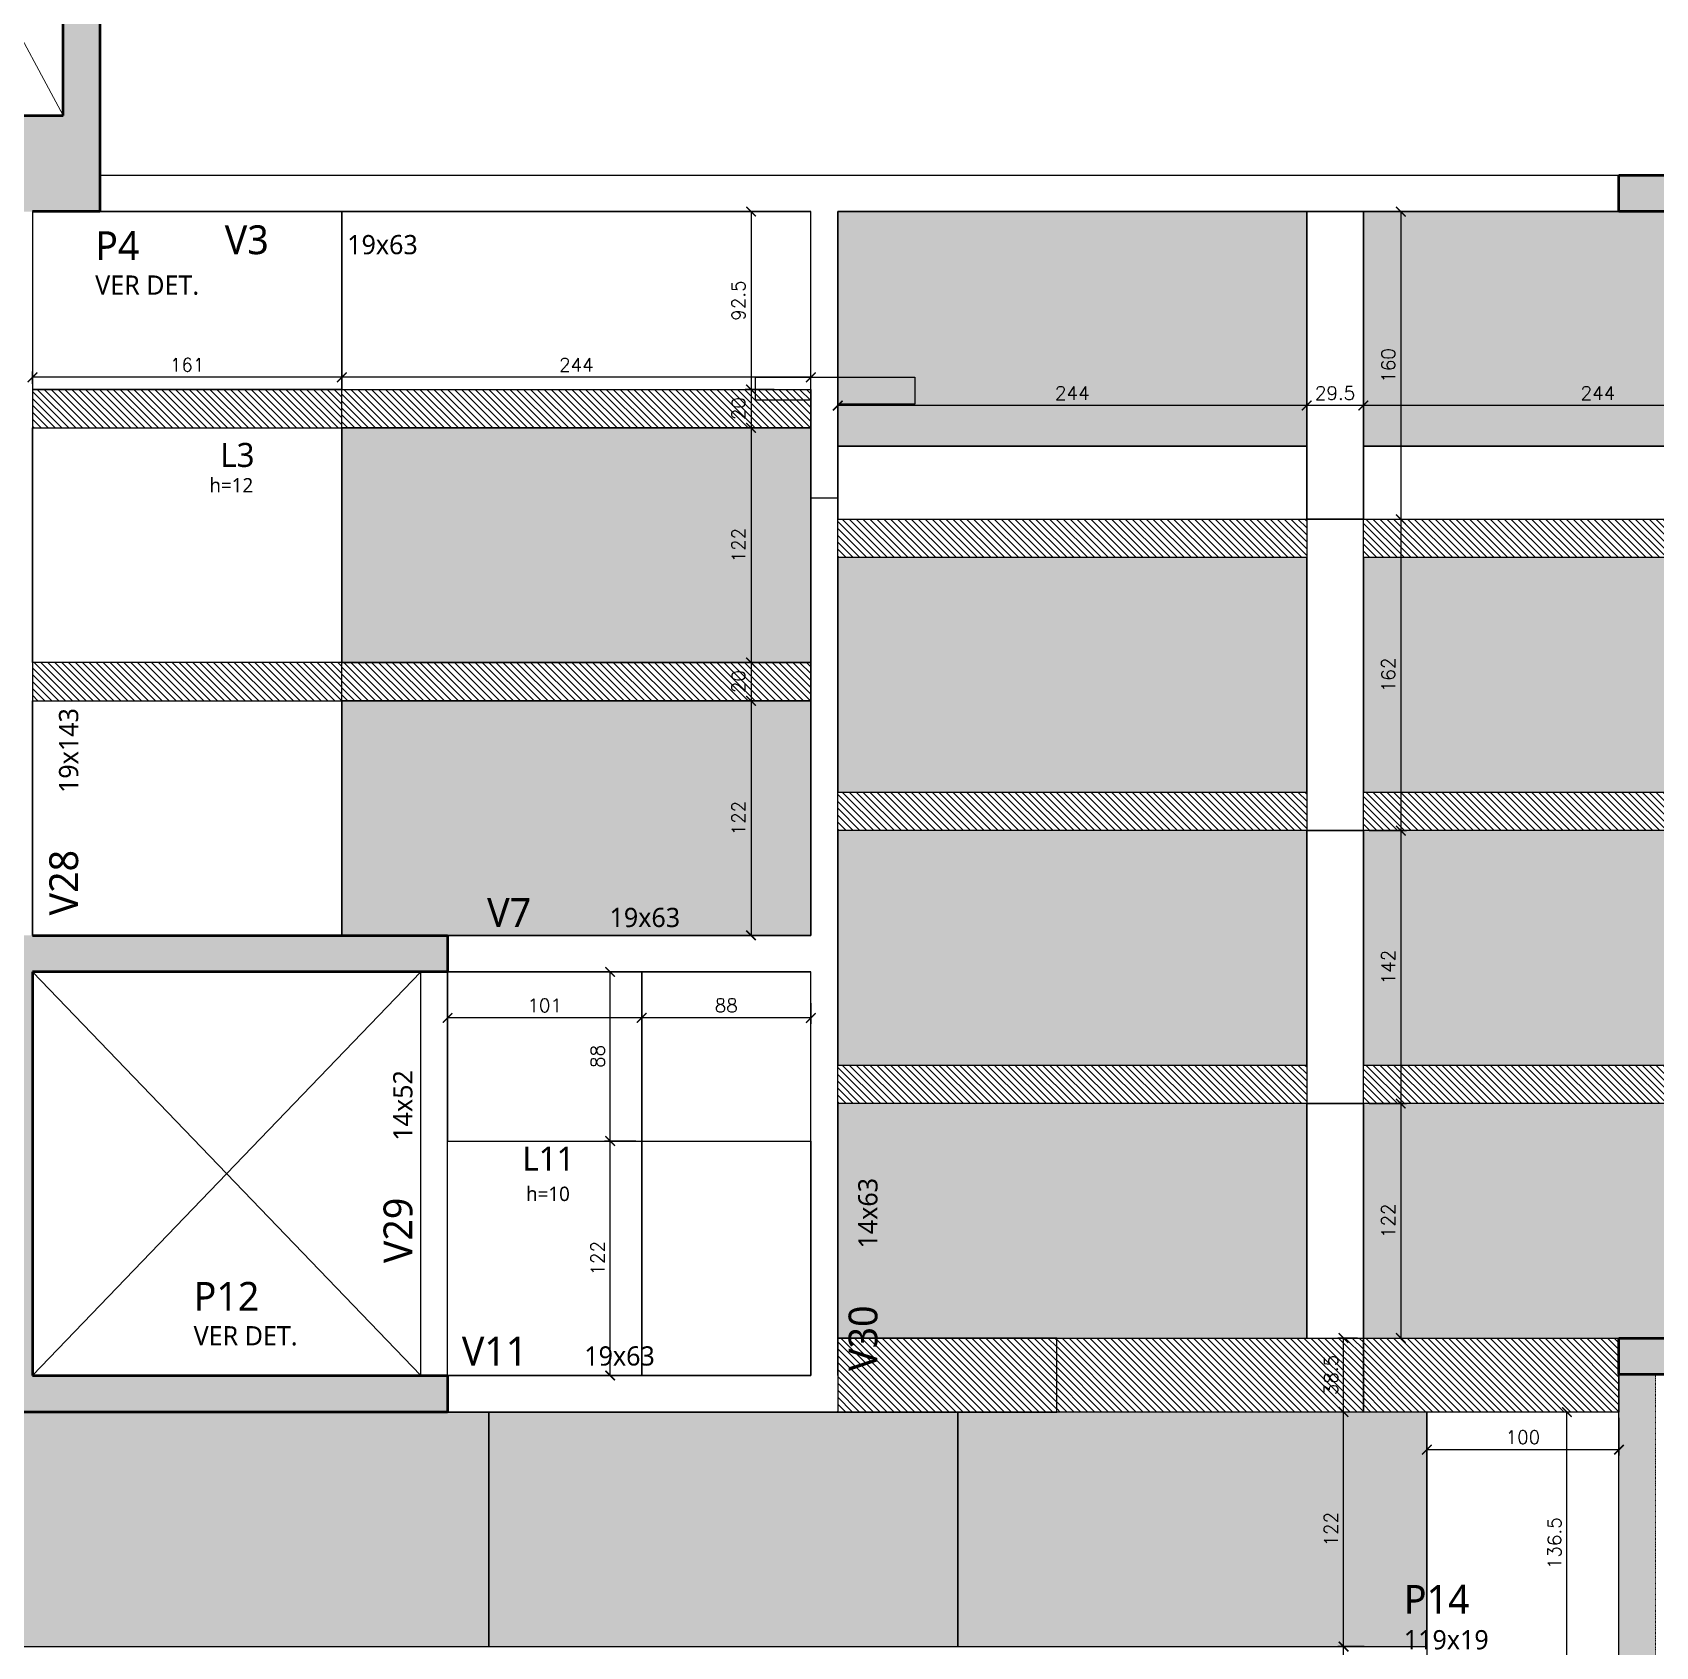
# Model space of a CAD drawing. Extents: x -29754 to -10774, y -8834 to 6017.
# Drawn here: x -22401 to -21556, y -6464 to -5624 of the extents above; entities that cross this region are included whole.
import ezdxf

# ---------------------------------------------------------------- set-up
doc = ezdxf.new("R2010")
doc.units = 0
doc.header["$PDMODE"] = 2
doc.header["$PDSIZE"] = 10
doc.linetypes.add('Aligning Line', pattern=[0.635, 0.3175, -0.3175])
doc.linetypes.add('Traço', pattern=[0.635, 0.3175, -0.3175])
doc.layers.get('0').update_dxf_attribs({"lineweight": 13})
doc.layers.get('Defpoints').update_dxf_attribs({"lineweight": 13})
doc.layers.add('A-DETL', color=7, linetype='Continuous', lineweight=18, true_color=0x00a600)
for name, color, linetype, lineweight in [('A-FLOR-IDEN', 7, 'Continuous', 9), ('cotas', 4, 'Continuous', 13), ('S-BEAM', 7, 'Continuous', 18), ('S-BEAM-IDEN', 7, 'Continuous', 9), ('S-COLS', 7, 'Continuous', 18), ('S-COLS-IDEN', 7, 'Continuous', 9)]:
    doc.layers.add(name, color=color, linetype=linetype, lineweight=lineweight)
for name, color, linetype in [('Cota', 4, 'Continuous'), ('Faixa Reesc', 8, 'Continuous'), ('Hachura 122x244', 253, 'Continuous'), ('Painéis', 200, 'Continuous'), ('Reaproveitamento', 251, 'Continuous')]:
    doc.layers.add(name, color=color, linetype=linetype)
doc.styles.add('Gadugi', font='gadugi.ttf', dxfattribs={"height": 15})
doc.styles.add('Gadugi_1', font='gadugi.ttf', dxfattribs={"height": 10})
doc.styles.add('Gadugi_2', font='gadugi.ttf', dxfattribs={"height": 0.2})
doc.styles.add('Gadugi_3', font='gadugi.ttf', dxfattribs={"height": 7.5})
doc.styles.add('Gadugi_4', font='gadugi.ttf', dxfattribs={"height": 7.5})
doc.styles.add('ROMANS', font='romans.shx')
doc.dimstyles.new('Cota Paínel', dxfattribs={"dimtxt": 7, "dimasz": 5, "dimexe": 3, "dimexo": 3, "dimgap": 3, "dimtad": 1, "dimdec": 1, "dimzin": 12, "dimdsep": 46, "dimtxsty": 'ROMANS', "dimblk": 'ARCHTICK', "dimcen": 0, "dimclrd": 4, "dimclre": 4, "dimclrt": 1, "dimadec": 1, "dimazin": 3, "dimtfac": 1, "dimtdec": 1, "dimtmove": 0, "dimatfit": 3, "dimldrblk": 'OBLIQUE', "dimfxl": 1, "dimtolj": 1, "dimtzin": 12, "dimarcsym": 0})
pattern_1 = [(135, (6898.4582, -669.3456), (-1.79605122, -1.79605122), [])]

# ---------------------------------------------------------------- blocks, each defined once
blk = doc.blocks.new('PED_TAG_PILAR_R03 - PILAR VER DET_-2523782-PL100 - FORMA DO PAVIMENTO TIPO')
at = {"layer": 'S-COLS-IDEN', "insert": (0.115, -0.625), "char_height": 0.2, "width": 1.37089, "attachment_point": 1, "style": 'Gadugi_4'}
blk.add_mtext('VER DET.', dxfattribs=at)
blk = doc.blocks.new('122x244')
at = {"layer": 'Hachura 122x244'}
h = blk.add_hatch(color=256, dxfattribs=at)
h.dxf.hatch_style = 2
h.paths.add_polyline_path([(-30259.5, 9300.7), (-30015.5, 9300.7), (-30015.5, 9422.7), (-30259.5, 9422.7)])
at = {"layer": 'Painéis'}
blk.add_lwpolyline([(-30259.5, 9300.7), (-30015.5, 9300.7), (-30015.5, 9422.7), (-30259.5, 9422.7)], close=True, dxfattribs=at)
blk = doc.blocks.new('_ArchTick')
at = {"color": 0, "linetype": 'ByBlock', "const_width": 0.15}
blk.add_lwpolyline([(-0.5, -0.5), (0.5, 0.5)], dxfattribs=at)
blk = doc.blocks.new('*D263')
at = {"layer": 'Cota', "color": 4, "lineweight": -2, "transparency": 16777216}
for p, q in [((-22239.76, -5807.13), (-22239.76, -5800.82)), ((-21995.76, -5807.13), (-21995.76, -5800.82)), ((-21995.76, -5803.82), (-22239.76, -5803.82))]:
    blk.add_line(p, q, dxfattribs=at)
at = {"layer": 'Defpoints', "color": 0, "transparency": 16777216}
for p in [(-22239.76, -5803.82), (-22239.76, -5810.13), (-21995.76, -5810.13)]:
    blk.add_point(p, dxfattribs=at)
at = {"layer": 'Cota', "color": 4, "lineweight": -2, "transparency": 16777216, "xscale": 5, "yscale": 5, "zscale": 5, "rotation": 180}
blk.add_blockref('_ArchTick', (-22239.76, -5803.82), dxfattribs=at)
at = {"layer": 'Cota', "color": 4, "lineweight": -2, "transparency": 16777216, "xscale": 5, "yscale": 5, "zscale": 5}
blk.add_blockref('_ArchTick', (-21995.76, -5803.82), dxfattribs=at)
at = {"layer": 'Cota', "color": 1, "transparency": 16777216, "insert": (-22117.76, -5797.32), "char_height": 7, "attachment_point": 5, "style": 'ROMANS'}
blk.add_mtext('\\A1;244', dxfattribs=at)
blk = doc.blocks.new('_OBLIQUE')
at = {"color": 0, "linetype": 'ByBlock', "lineweight": -2}
for p, q in [((0, 0), (-1, 0)), ((-0.5, -0.5), (0.5, 0.5))]:
    blk.add_line(p, q, dxfattribs=at)
blk = doc.blocks.new('*D264')
at = {"layer": 'Cota', "color": 4, "lineweight": -2, "transparency": 16777216}
for p, q in [((-22400.76, -5807.13), (-22400.76, -5800.82)), ((-22239.76, -5807.13), (-22239.76, -5800.82)), ((-22239.76, -5803.82), (-22400.76, -5803.82))]:
    blk.add_line(p, q, dxfattribs=at)
at = {"layer": 'Defpoints', "color": 0, "transparency": 16777216}
for p in [(-22400.76, -5803.82), (-22400.76, -5810.13), (-22239.76, -5810.13)]:
    blk.add_point(p, dxfattribs=at)
at = {"layer": 'Cota', "color": 4, "lineweight": -2, "transparency": 16777216, "xscale": 5, "yscale": 5, "zscale": 5, "rotation": 180}
blk.add_blockref('_ArchTick', (-22400.76, -5803.82), dxfattribs=at)
at = {"layer": 'Cota', "color": 4, "lineweight": -2, "transparency": 16777216, "xscale": 5, "yscale": 5, "zscale": 5}
blk.add_blockref('_ArchTick', (-22239.76, -5803.82), dxfattribs=at)
at = {"layer": 'Cota', "color": 1, "transparency": 16777216, "insert": (-22320.26, -5797.32), "char_height": 7, "attachment_point": 5, "style": 'ROMANS'}
blk.add_mtext('\\A1;161', dxfattribs=at)
blk = doc.blocks.new('*D265')
at = {"layer": 'Cota', "color": 4, "lineweight": -2, "transparency": 16777216}
for p, q in [((-22014.82, -5717.63), (-22029.88, -5717.63)), ((-22026.88, -5717.63), (-22026.88, -5810.13)), ((-22014.82, -5810.13), (-22029.88, -5810.13))]:
    blk.add_line(p, q, dxfattribs=at)
at = {"layer": 'Defpoints', "color": 0, "transparency": 16777216}
for p in [(-22011.82, -5717.63), (-22026.88, -5810.13), (-22011.82, -5810.13)]:
    blk.add_point(p, dxfattribs=at)
at = {"layer": 'Cota', "color": 4, "lineweight": -2, "transparency": 16777216, "xscale": 5, "yscale": 5, "zscale": 5}
for p, rotation in [((-22026.88, -5717.63), 90), ((-22026.88, -5810.13), 270)]:
    blk.add_blockref('_ArchTick', p, dxfattribs=dict(at, rotation=rotation))
at = {"layer": 'Cota', "color": 1, "transparency": 16777216, "insert": (-22033.38, -5763.88), "char_height": 7, "attachment_point": 5, "rotation": 90, "style": 'ROMANS'}
blk.add_mtext('\\A1;92.5', dxfattribs=at)
blk = doc.blocks.new('*D266')
at = {"layer": 'Cota', "color": 4, "lineweight": -2, "transparency": 16777216}
for p, q in [((-22014.82, -5810.13), (-22029.88, -5810.13)), ((-22026.88, -5810.13), (-22026.88, -5830.13)), ((-22020.07, -5830.13), (-22029.88, -5830.13))]:
    blk.add_line(p, q, dxfattribs=at)
at = {"layer": 'Defpoints', "color": 0, "transparency": 16777216}
for p in [(-22011.82, -5810.13), (-22026.88, -5830.13), (-22017.07, -5830.13)]:
    blk.add_point(p, dxfattribs=at)
at = {"layer": 'Cota', "color": 4, "lineweight": -2, "transparency": 16777216, "xscale": 5, "yscale": 5, "zscale": 5}
for p, rotation in [((-22026.88, -5810.13), 90), ((-22026.88, -5830.13), 270)]:
    blk.add_blockref('_ArchTick', p, dxfattribs=dict(at, rotation=rotation))
at = {"layer": 'Cota', "color": 1, "transparency": 16777216, "insert": (-22033.38, -5820.13), "char_height": 7, "attachment_point": 5, "rotation": 90, "style": 'ROMANS'}
blk.add_mtext('\\A1;20', dxfattribs=at)
blk = doc.blocks.new('*D267')
at = {"layer": 'Cota', "color": 4, "lineweight": -2, "transparency": 16777216}
for p, q in [((-22020.07, -5830.13), (-22029.88, -5830.13)), ((-22026.88, -5830.13), (-22026.88, -5952.13)), ((-22020.07, -5952.13), (-22029.88, -5952.13))]:
    blk.add_line(p, q, dxfattribs=at)
at = {"layer": 'Defpoints', "color": 0, "transparency": 16777216}
for p in [(-22017.07, -5830.13), (-22026.88, -5952.13), (-22017.07, -5952.13)]:
    blk.add_point(p, dxfattribs=at)
at = {"layer": 'Cota', "color": 4, "lineweight": -2, "transparency": 16777216, "xscale": 5, "yscale": 5, "zscale": 5}
for p, rotation in [((-22026.88, -5830.13), 90), ((-22026.88, -5952.13), 270)]:
    blk.add_blockref('_ArchTick', p, dxfattribs=dict(at, rotation=rotation))
at = {"layer": 'Cota', "color": 1, "transparency": 16777216, "insert": (-22033.38, -5891.13), "char_height": 7, "attachment_point": 5, "rotation": 90, "style": 'ROMANS'}
blk.add_mtext('\\A1;122', dxfattribs=at)
blk = doc.blocks.new('*D268')
at = {"layer": 'Cota', "color": 4, "lineweight": -2, "transparency": 16777216}
for p, q in [((-22020.07, -5952.13), (-22029.88, -5952.13)), ((-22026.88, -5952.13), (-22026.88, -5972.13)), ((-22023.07, -5972.13), (-22029.88, -5972.13))]:
    blk.add_line(p, q, dxfattribs=at)
at = {"layer": 'Defpoints', "color": 0, "transparency": 16777216}
for p in [(-22017.07, -5952.13), (-22026.88, -5972.13), (-22020.07, -5972.13)]:
    blk.add_point(p, dxfattribs=at)
at = {"layer": 'Cota', "color": 4, "lineweight": -2, "transparency": 16777216, "xscale": 5, "yscale": 5, "zscale": 5}
for p, rotation in [((-22026.88, -5952.13), 90), ((-22026.88, -5972.13), 270)]:
    blk.add_blockref('_ArchTick', p, dxfattribs=dict(at, rotation=rotation))
at = {"layer": 'Cota', "color": 1, "transparency": 16777216, "insert": (-22033.38, -5962.13), "char_height": 7, "attachment_point": 5, "rotation": 90, "style": 'ROMANS'}
blk.add_mtext('\\A1;20', dxfattribs=at)
blk = doc.blocks.new('*D269')
at = {"layer": 'Cota', "color": 4, "lineweight": -2, "transparency": 16777216}
for p, q in [((-22023.07, -5972.13), (-22029.88, -5972.13)), ((-22026.88, -5972.13), (-22026.88, -6094.13)), ((-22023.07, -6094.13), (-22029.88, -6094.13))]:
    blk.add_line(p, q, dxfattribs=at)
at = {"layer": 'Defpoints', "color": 0, "transparency": 16777216}
for p in [(-22020.07, -5972.13), (-22026.88, -6094.13), (-22020.07, -6094.13)]:
    blk.add_point(p, dxfattribs=at)
at = {"layer": 'Cota', "color": 4, "lineweight": -2, "transparency": 16777216, "xscale": 5, "yscale": 5, "zscale": 5}
for p, rotation in [((-22026.88, -5972.13), 90), ((-22026.88, -6094.13), 270)]:
    blk.add_blockref('_ArchTick', p, dxfattribs=dict(at, rotation=rotation))
at = {"layer": 'Cota', "color": 1, "transparency": 16777216, "insert": (-22033.38, -6033.13), "char_height": 7, "attachment_point": 5, "rotation": 90, "style": 'ROMANS'}
blk.add_mtext('\\A1;122', dxfattribs=at)
blk = doc.blocks.new('*D270')
at = {"layer": 'Cota', "color": 4, "lineweight": -2, "transparency": 16777216}
for p, q in [((-22083.76, -6129.4), (-22083.76, -6140.09)), ((-21995.76, -6129.4), (-21995.76, -6140.09)), ((-21995.76, -6137.09), (-22083.76, -6137.09))]:
    blk.add_line(p, q, dxfattribs=at)
at = {"layer": 'Defpoints', "color": 0, "transparency": 16777216}
for p in [(-22083.76, -6126.4), (-21995.76, -6126.4), (-22083.76, -6137.09)]:
    blk.add_point(p, dxfattribs=at)
at = {"layer": 'Cota', "color": 4, "lineweight": -2, "transparency": 16777216, "xscale": 5, "yscale": 5, "zscale": 5, "rotation": 180}
blk.add_blockref('_ArchTick', (-22083.76, -6137.09), dxfattribs=at)
at = {"layer": 'Cota', "color": 4, "lineweight": -2, "transparency": 16777216, "xscale": 5, "yscale": 5, "zscale": 5}
blk.add_blockref('_ArchTick', (-21995.76, -6137.09), dxfattribs=at)
at = {"layer": 'Cota', "color": 1, "transparency": 16777216, "insert": (-22039.76, -6130.59), "char_height": 7, "attachment_point": 5, "style": 'ROMANS'}
blk.add_mtext('\\A1;88', dxfattribs=at)
blk = doc.blocks.new('*D271')
at = {"layer": 'Cota', "color": 4, "lineweight": -2, "transparency": 16777216}
for p, q in [((-22184.76, -6122.1), (-22184.76, -6140.09)), ((-22083.76, -6122.1), (-22083.76, -6140.09)), ((-22083.76, -6137.09), (-22184.76, -6137.09))]:
    blk.add_line(p, q, dxfattribs=at)
at = {"layer": 'Defpoints', "color": 0, "transparency": 16777216}
for p in [(-22184.76, -6119.1), (-22083.76, -6119.1), (-22184.76, -6137.09)]:
    blk.add_point(p, dxfattribs=at)
at = {"layer": 'Cota', "color": 4, "lineweight": -2, "transparency": 16777216, "xscale": 5, "yscale": 5, "zscale": 5, "rotation": 180}
blk.add_blockref('_ArchTick', (-22184.76, -6137.09), dxfattribs=at)
at = {"layer": 'Cota', "color": 4, "lineweight": -2, "transparency": 16777216, "xscale": 5, "yscale": 5, "zscale": 5}
blk.add_blockref('_ArchTick', (-22083.76, -6137.09), dxfattribs=at)
at = {"layer": 'Cota', "color": 1, "transparency": 16777216, "insert": (-22134.26, -6130.59), "char_height": 7, "attachment_point": 5, "style": 'ROMANS'}
blk.add_mtext('\\A1;101', dxfattribs=at)
blk = doc.blocks.new('*D272')
at = {"layer": 'Cota', "color": 4, "lineweight": -2, "transparency": 16777216}
for p, q in [((-22086.76, -6201.13), (-22103.17, -6201.13)), ((-22100.17, -6323.13), (-22100.17, -6201.13)), ((-22086.76, -6323.13), (-22103.17, -6323.13))]:
    blk.add_line(p, q, dxfattribs=at)
at = {"layer": 'Defpoints', "color": 0, "transparency": 16777216}
for p in [(-22100.17, -6201.13), (-22083.76, -6201.13), (-22083.76, -6323.13)]:
    blk.add_point(p, dxfattribs=at)
at = {"layer": 'Cota', "color": 4, "lineweight": -2, "transparency": 16777216, "xscale": 5, "yscale": 5, "zscale": 5}
for p, rotation in [((-22100.17, -6201.13), 90), ((-22100.17, -6323.13), 270)]:
    blk.add_blockref('_ArchTick', p, dxfattribs=dict(at, rotation=rotation))
at = {"layer": 'Cota', "color": 1, "transparency": 16777216, "insert": (-22106.67, -6262.13), "char_height": 7, "attachment_point": 5, "rotation": 90, "style": 'ROMANS'}
blk.add_mtext('\\A1;122', dxfattribs=at)
blk = doc.blocks.new('*D273')
at = {"layer": 'Cota', "color": 4, "lineweight": -2, "transparency": 16777216}
for p, q in [((-22086.76, -6113.13), (-22103.17, -6113.13)), ((-22100.17, -6201.13), (-22100.17, -6113.13)), ((-22086.76, -6201.13), (-22103.17, -6201.13))]:
    blk.add_line(p, q, dxfattribs=at)
at = {"layer": 'Defpoints', "color": 0, "transparency": 16777216}
for p in [(-22100.17, -6113.13), (-22083.76, -6113.13), (-22083.76, -6201.13)]:
    blk.add_point(p, dxfattribs=at)
at = {"layer": 'Cota', "color": 4, "lineweight": -2, "transparency": 16777216, "xscale": 5, "yscale": 5, "zscale": 5}
for p, rotation in [((-22100.17, -6113.13), 90), ((-22100.17, -6201.13), 270)]:
    blk.add_blockref('_ArchTick', p, dxfattribs=dict(at, rotation=rotation))
at = {"layer": 'Cota', "color": 1, "transparency": 16777216, "insert": (-22106.67, -6157.13), "char_height": 7, "attachment_point": 5, "rotation": 90, "style": 'ROMANS'}
blk.add_mtext('\\A1;88', dxfattribs=at)
blk = doc.blocks.new('*D291')
at = {"layer": 'Cota', "color": 4, "lineweight": -2, "transparency": 16777216}
for p, q in [((-21707.77, -6464.13), (-21721.58, -6464.13)), ((-21718.58, -6509.63), (-21718.58, -6464.13)), ((-21707.77, -6509.63), (-21721.58, -6509.63))]:
    blk.add_line(p, q, dxfattribs=at)
at = {"layer": 'Defpoints', "color": 0, "transparency": 16777216}
for p in [(-21718.58, -6464.13), (-21704.77, -6464.13), (-21704.77, -6509.63)]:
    blk.add_point(p, dxfattribs=at)
at = {"layer": 'Cota', "color": 4, "lineweight": -2, "transparency": 16777216, "xscale": 5, "yscale": 5, "zscale": 5}
for p, rotation in [((-21718.58, -6464.13), 90), ((-21718.58, -6509.63), 270)]:
    blk.add_blockref('_ArchTick', p, dxfattribs=dict(at, rotation=rotation))
at = {"layer": 'Cota', "color": 1, "transparency": 16777216, "insert": (-21725.08, -6486.88), "char_height": 7, "attachment_point": 5, "rotation": 90, "style": 'ROMANS'}
blk.add_mtext('\\A1;45.5', dxfattribs=at)
blk = doc.blocks.new('*D292')
at = {"layer": 'Cota', "color": 4, "lineweight": -2, "transparency": 16777216}
for p, q in [((-21711.26, -6342.13), (-21721.58, -6342.13)), ((-21718.58, -6464.13), (-21718.58, -6342.13)), ((-21707.77, -6464.13), (-21721.58, -6464.13))]:
    blk.add_line(p, q, dxfattribs=at)
at = {"layer": 'Defpoints', "color": 0, "transparency": 16777216}
for p in [(-21718.58, -6342.13), (-21708.26, -6342.13), (-21704.77, -6464.13)]:
    blk.add_point(p, dxfattribs=at)
at = {"layer": 'Cota', "color": 4, "lineweight": -2, "transparency": 16777216, "xscale": 5, "yscale": 5, "zscale": 5}
for p, rotation in [((-21718.58, -6342.13), 90), ((-21718.58, -6464.13), 270)]:
    blk.add_blockref('_ArchTick', p, dxfattribs=dict(at, rotation=rotation))
at = {"layer": 'Cota', "color": 1, "transparency": 16777216, "insert": (-21725.08, -6403.13), "char_height": 7, "attachment_point": 5, "rotation": 90, "style": 'ROMANS'}
blk.add_mtext('\\A1;122', dxfattribs=at)
blk = doc.blocks.new('*D293')
at = {"layer": 'Cota', "color": 4, "lineweight": -2, "transparency": 16777216}
for p, q in [((-21711.26, -6303.63), (-21721.58, -6303.63)), ((-21718.58, -6342.13), (-21718.58, -6303.63)), ((-21711.26, -6342.13), (-21721.58, -6342.13))]:
    blk.add_line(p, q, dxfattribs=at)
at = {"layer": 'Defpoints', "color": 0, "transparency": 16777216}
for p in [(-21718.58, -6303.63), (-21708.26, -6303.63), (-21708.26, -6342.13)]:
    blk.add_point(p, dxfattribs=at)
at = {"layer": 'Cota', "color": 4, "lineweight": -2, "transparency": 16777216, "xscale": 5, "yscale": 5, "zscale": 5}
for p, rotation in [((-21718.58, -6303.63), 90), ((-21718.58, -6342.13), 270)]:
    blk.add_blockref('_ArchTick', p, dxfattribs=dict(at, rotation=rotation))
at = {"layer": 'Cota', "color": 1, "transparency": 16777216, "insert": (-21725.08, -6322.88), "char_height": 7, "attachment_point": 5, "rotation": 90, "style": 'ROMANS'}
blk.add_mtext('\\A1;38.5', dxfattribs=at)
blk = doc.blocks.new('*D294')
at = {"layer": 'Cota', "color": 4, "lineweight": -2, "transparency": 16777216}
for p, q in [((-21675.26, -6345.13), (-21675.26, -6364.72)), ((-21575.26, -6345.13), (-21575.26, -6364.72)), ((-21575.26, -6361.72), (-21675.26, -6361.72))]:
    blk.add_line(p, q, dxfattribs=at)
at = {"layer": 'Defpoints', "color": 0, "transparency": 16777216}
for p in [(-21675.26, -6342.13), (-21575.26, -6342.13), (-21675.26, -6361.72)]:
    blk.add_point(p, dxfattribs=at)
at = {"layer": 'Cota', "color": 4, "lineweight": -2, "transparency": 16777216, "xscale": 5, "yscale": 5, "zscale": 5, "rotation": 180}
blk.add_blockref('_ArchTick', (-21675.26, -6361.72), dxfattribs=at)
at = {"layer": 'Cota', "color": 4, "lineweight": -2, "transparency": 16777216, "xscale": 5, "yscale": 5, "zscale": 5}
blk.add_blockref('_ArchTick', (-21575.26, -6361.72), dxfattribs=at)
at = {"layer": 'Cota', "color": 1, "transparency": 16777216, "insert": (-21625.26, -6355.22), "char_height": 7, "attachment_point": 5, "style": 'ROMANS'}
blk.add_mtext('\\A1;100', dxfattribs=at)
blk = doc.blocks.new('*D295')
at = {"layer": 'Cota', "color": 4, "lineweight": -2, "transparency": 16777216}
for p, q in [((-21590.63, -6342.13), (-21605.34, -6342.13)), ((-21602.34, -6478.63), (-21602.34, -6342.13)), ((-21590.63, -6478.63), (-21605.34, -6478.63))]:
    blk.add_line(p, q, dxfattribs=at)
at = {"layer": 'Defpoints', "color": 0, "transparency": 16777216}
for p in [(-21602.34, -6342.13), (-21587.63, -6342.13), (-21587.63, -6478.63)]:
    blk.add_point(p, dxfattribs=at)
at = {"layer": 'Cota', "color": 4, "lineweight": -2, "transparency": 16777216, "xscale": 5, "yscale": 5, "zscale": 5}
for p, rotation in [((-21602.34, -6342.13), 90), ((-21602.34, -6478.63), 270)]:
    blk.add_blockref('_ArchTick', p, dxfattribs=dict(at, rotation=rotation))
at = {"layer": 'Cota', "color": 1, "transparency": 16777216, "insert": (-21608.84, -6410.38), "char_height": 7, "attachment_point": 5, "rotation": 90, "style": 'ROMANS'}
blk.add_mtext('\\A1;136.5', dxfattribs=at)
blk = doc.blocks.new('*D457')
at = {"layer": 'cotas', "color": 4, "lineweight": -2, "transparency": 16777216}
for p, q in [((-21708.26, -5836.63), (-21708.26, -5815.52)), ((-21464.26, -5818.52), (-21708.26, -5818.52)), ((-21464.26, -5839.24), (-21464.26, -5815.52))]:
    blk.add_line(p, q, dxfattribs=at)
at = {"layer": 'Defpoints', "color": 0, "transparency": 16777216}
for p in [(-21708.26, -5818.52), (-21708.26, -5839.63), (-21464.26, -5842.24)]:
    blk.add_point(p, dxfattribs=at)
at = {"layer": 'cotas', "color": 4, "lineweight": -2, "transparency": 16777216, "xscale": 5, "yscale": 5, "zscale": 5, "rotation": 180}
blk.add_blockref('_ArchTick', (-21708.26, -5818.52), dxfattribs=at)
at = {"layer": 'cotas', "color": 4, "lineweight": -2, "transparency": 16777216, "xscale": 5, "yscale": 5, "zscale": 5}
blk.add_blockref('_ArchTick', (-21464.26, -5818.52), dxfattribs=at)
at = {"layer": 'cotas', "color": 1, "transparency": 16777216, "insert": (-21586.26, -5812.02), "char_height": 7, "attachment_point": 5, "style": 'ROMANS'}
blk.add_mtext('\\A1;244', dxfattribs=at)
blk = doc.blocks.new('*D458')
at = {"layer": 'cotas', "color": 4, "lineweight": -2, "transparency": 16777216}
for p, q in [((-21737.76, -5836.63), (-21737.76, -5815.52)), ((-21708.26, -5818.52), (-21737.76, -5818.52)), ((-21708.26, -5836.63), (-21708.26, -5815.52))]:
    blk.add_line(p, q, dxfattribs=at)
at = {"layer": 'Defpoints', "color": 0, "transparency": 16777216}
for p in [(-21737.76, -5818.52), (-21737.76, -5839.63), (-21708.26, -5839.63)]:
    blk.add_point(p, dxfattribs=at)
at = {"layer": 'cotas', "color": 4, "lineweight": -2, "transparency": 16777216, "xscale": 5, "yscale": 5, "zscale": 5, "rotation": 180}
blk.add_blockref('_ArchTick', (-21737.76, -5818.52), dxfattribs=at)
at = {"layer": 'cotas', "color": 4, "lineweight": -2, "transparency": 16777216, "xscale": 5, "yscale": 5, "zscale": 5}
blk.add_blockref('_ArchTick', (-21708.26, -5818.52), dxfattribs=at)
at = {"layer": 'cotas', "color": 1, "transparency": 16777216, "insert": (-21723.01, -5812.02), "char_height": 7, "attachment_point": 5, "style": 'ROMANS'}
blk.add_mtext('\\A1;29.5', dxfattribs=at)
blk = doc.blocks.new('*D459')
at = {"layer": 'cotas', "color": 4, "lineweight": -2, "transparency": 16777216}
for p, q in [((-21981.76, -5836.63), (-21981.76, -5815.52)), ((-21737.76, -5818.52), (-21981.76, -5818.52)), ((-21737.76, -5836.63), (-21737.76, -5815.52))]:
    blk.add_line(p, q, dxfattribs=at)
at = {"layer": 'Defpoints', "color": 0, "transparency": 16777216}
for p in [(-21981.76, -5818.52), (-21981.76, -5839.63), (-21737.76, -5839.63)]:
    blk.add_point(p, dxfattribs=at)
at = {"layer": 'cotas', "color": 4, "lineweight": -2, "transparency": 16777216, "xscale": 5, "yscale": 5, "zscale": 5, "rotation": 180}
blk.add_blockref('_ArchTick', (-21981.76, -5818.52), dxfattribs=at)
at = {"layer": 'cotas', "color": 4, "lineweight": -2, "transparency": 16777216, "xscale": 5, "yscale": 5, "zscale": 5}
blk.add_blockref('_ArchTick', (-21737.76, -5818.52), dxfattribs=at)
at = {"layer": 'cotas', "color": 1, "transparency": 16777216, "insert": (-21859.76, -5812.02), "char_height": 7, "attachment_point": 5, "style": 'ROMANS'}
blk.add_mtext('\\A1;244', dxfattribs=at)
blk = doc.blocks.new('*D460')
at = {"layer": 'cotas', "color": 4, "lineweight": -2, "transparency": 16777216}
for p, q in [((-21705.26, -5717.63), (-21685.77, -5717.63)), ((-21688.77, -5717.63), (-21688.77, -5877.63)), ((-21705.26, -5877.63), (-21685.77, -5877.63))]:
    blk.add_line(p, q, dxfattribs=at)
at = {"layer": 'Defpoints', "color": 0, "transparency": 16777216}
for p in [(-21708.26, -5717.63), (-21708.26, -5877.63), (-21688.77, -5877.63)]:
    blk.add_point(p, dxfattribs=at)
at = {"layer": 'cotas', "color": 4, "lineweight": -2, "transparency": 16777216, "xscale": 5, "yscale": 5, "zscale": 5}
for p, rotation in [((-21688.77, -5717.63), 90), ((-21688.77, -5877.63), 270)]:
    blk.add_blockref('_ArchTick', p, dxfattribs=dict(at, rotation=rotation))
at = {"layer": 'cotas', "color": 1, "transparency": 16777216, "insert": (-21695.27, -5797.63), "char_height": 7, "attachment_point": 5, "rotation": 90, "style": 'ROMANS'}
blk.add_mtext('\\A1;160', dxfattribs=at)
blk = doc.blocks.new('*D461')
at = {"layer": 'cotas', "color": 4, "lineweight": -2, "transparency": 16777216}
for p, q in [((-21705.26, -5877.63), (-21685.77, -5877.63)), ((-21688.77, -5877.63), (-21688.77, -6039.63)), ((-21705.26, -6039.63), (-21685.77, -6039.63))]:
    blk.add_line(p, q, dxfattribs=at)
at = {"layer": 'Defpoints', "color": 0, "transparency": 16777216}
for p in [(-21708.26, -5877.63), (-21708.26, -6039.63), (-21688.77, -6039.63)]:
    blk.add_point(p, dxfattribs=at)
at = {"layer": 'cotas', "color": 4, "lineweight": -2, "transparency": 16777216, "xscale": 5, "yscale": 5, "zscale": 5}
for p, rotation in [((-21688.77, -5877.63), 90), ((-21688.77, -6039.63), 270)]:
    blk.add_blockref('_ArchTick', p, dxfattribs=dict(at, rotation=rotation))
at = {"layer": 'cotas', "color": 1, "transparency": 16777216, "insert": (-21695.27, -5958.63), "char_height": 7, "attachment_point": 5, "rotation": 90, "style": 'ROMANS'}
blk.add_mtext('\\A1;162', dxfattribs=at)
blk = doc.blocks.new('*D462')
at = {"layer": 'cotas', "color": 4, "lineweight": -2, "transparency": 16777216}
for p, q in [((-21705.26, -6039.63), (-21685.77, -6039.63)), ((-21688.77, -6039.63), (-21688.77, -6181.63)), ((-21705.26, -6181.63), (-21685.77, -6181.63))]:
    blk.add_line(p, q, dxfattribs=at)
at = {"layer": 'Defpoints', "color": 0, "transparency": 16777216}
for p in [(-21708.26, -6039.63), (-21708.26, -6181.63), (-21688.77, -6181.63)]:
    blk.add_point(p, dxfattribs=at)
at = {"layer": 'cotas', "color": 4, "lineweight": -2, "transparency": 16777216, "xscale": 5, "yscale": 5, "zscale": 5}
for p, rotation in [((-21688.77, -6039.63), 90), ((-21688.77, -6181.63), 270)]:
    blk.add_blockref('_ArchTick', p, dxfattribs=dict(at, rotation=rotation))
at = {"layer": 'cotas', "color": 1, "transparency": 16777216, "insert": (-21695.27, -6110.63), "char_height": 7, "attachment_point": 5, "rotation": 90, "style": 'ROMANS'}
blk.add_mtext('\\A1;142', dxfattribs=at)
blk = doc.blocks.new('*D463')
at = {"layer": 'cotas', "color": 4, "lineweight": -2, "transparency": 16777216}
for p, q in [((-21705.26, -6181.63), (-21685.77, -6181.63)), ((-21688.77, -6181.63), (-21688.77, -6303.63)), ((-21705.26, -6303.63), (-21685.77, -6303.63))]:
    blk.add_line(p, q, dxfattribs=at)
at = {"layer": 'Defpoints', "color": 0, "transparency": 16777216}
for p in [(-21708.26, -6181.63), (-21708.26, -6303.63), (-21688.77, -6303.63)]:
    blk.add_point(p, dxfattribs=at)
at = {"layer": 'cotas', "color": 4, "lineweight": -2, "transparency": 16777216, "xscale": 5, "yscale": 5, "zscale": 5}
for p, rotation in [((-21688.77, -6181.63), 90), ((-21688.77, -6303.63), 270)]:
    blk.add_blockref('_ArchTick', p, dxfattribs=dict(at, rotation=rotation))
at = {"layer": 'cotas', "color": 1, "transparency": 16777216, "insert": (-21695.27, -6242.63), "char_height": 7, "attachment_point": 5, "rotation": 90, "style": 'ROMANS'}
blk.add_mtext('\\A1;122', dxfattribs=at)

msp = doc.modelspace()

# ---------------------------------------------------------------- hatches: boundary and pattern name
at = {"layer": 'Faixa Reesc'}
h = msp.add_hatch(dxfattribs=at)
h.set_pattern_fill('ANSI31', color=256, scale=0.8, angle=90)
h.set_pattern_definition(pattern_1)
h.paths.add_polyline_path([(-22400.76, -5810.13), (-22239.76, -5810.13), (-22239.76, -5830.13), (-22400.76, -5830.13)])
h.paths.add_polyline_path([(-22400.76, -5952.13), (-22239.76, -5952.13), (-22239.76, -5972.13), (-22400.76, -5972.13)])
h = msp.add_hatch(dxfattribs=at)
h.set_pattern_fill('ANSI31', color=256, scale=0.8, angle=90)
h.set_pattern_definition([(135, (7353.7974, -9503.5406), (-1.79605122, -1.79605122), [])])
h.paths.add_polyline_path([(-22239.76, -5810.13), (-21995.76, -5810.13), (-21995.76, -5830.13), (-22239.76, -5830.13)])
h = msp.add_hatch(dxfattribs=at)
h.set_pattern_fill('ANSI31', color=256, scale=0.8, angle=90)
h.set_pattern_definition([(135, (7095.7974, -9571.0406), (-1.79605122, -1.79605122), [])])
h.paths.add_polyline_path([(-21981.76, -5877.63), (-21737.76, -5877.63), (-21737.76, -5897.63), (-21981.76, -5897.63)])
h = msp.add_hatch(dxfattribs=at)
h.set_pattern_fill('ANSI31', color=256, scale=0.8, angle=90)
h.set_pattern_definition([(135, (6822.2974, -9571.0406), (-1.79605122, -1.79605122), [])])
h.paths.add_polyline_path([(-21708.26, -5877.63), (-21464.26, -5877.63), (-21464.26, -5897.63), (-21708.26, -5897.63)])
h = msp.add_hatch(dxfattribs=at)
h.set_pattern_fill('ANSI31', color=256, scale=0.8, angle=90)
h.set_pattern_definition([(135, (7353.7974, -9645.5406), (-1.79605122, -1.79605122), [])])
h.paths.add_polyline_path([(-22239.76, -5952.13), (-21995.76, -5952.13), (-21995.76, -5972.13), (-22239.76, -5972.13)])
h = msp.add_hatch(dxfattribs=at)
h.set_pattern_fill('ANSI31', color=256, scale=0.8, angle=90)
h.set_pattern_definition([(135, (7095.7974, -9713.0406), (-1.79605122, -1.79605122), [])])
h.paths.add_polyline_path([(-21981.76, -6019.63), (-21737.76, -6019.63), (-21737.76, -6039.63), (-21981.76, -6039.63)])
h = msp.add_hatch(dxfattribs=at)
h.set_pattern_fill('ANSI31', color=256, scale=0.8, angle=90)
h.set_pattern_definition([(135, (6822.2974, -9713.0406), (-1.79605122, -1.79605122), [])])
h.paths.add_polyline_path([(-21708.26, -6019.63), (-21464.26, -6019.63), (-21464.26, -6039.63), (-21708.26, -6039.63)])
h = msp.add_hatch(dxfattribs=at)
h.set_pattern_fill('ANSI31', color=256, scale=0.8, angle=90)
h.set_pattern_definition([(135, (7095.7974, -9855.0406), (-1.79605122, -1.79605122), [])])
h.paths.add_polyline_path([(-21981.76, -6161.63), (-21737.76, -6161.63), (-21737.76, -6181.63), (-21981.76, -6181.63)])
h = msp.add_hatch(dxfattribs=at)
h.set_pattern_fill('ANSI31', color=256, scale=0.8, angle=90)
h.set_pattern_definition([(135, (6822.2974, -9855.0406), (-1.79605122, -1.79605122), [])])
h.paths.add_polyline_path([(-21708.26, -6161.63), (-21464.26, -6161.63), (-21464.26, -6181.63), (-21708.26, -6181.63)])
h = msp.add_hatch(dxfattribs=at)
h.set_pattern_fill('ANSI31', color=256, scale=0.8, angle=90)
h.set_pattern_definition(pattern_1)
h.paths.add_polyline_path([(-21981.76, -6303.63), (-21981.76, -6342.13), (-21867.76, -6342.13), (-21867.76, -6303.63)])
h = msp.add_hatch(dxfattribs=at)
h.set_pattern_fill('ANSI31', color=256, scale=0.8, angle=90)
h.set_pattern_definition([(135, (6822.2974, -9997.0406), (-1.79605122, -1.79605122), [])])
h.paths.add_polyline_path([(-21867.76, -6303.63), (-21708.26, -6303.63), (-21708.26, -6342.13), (-21867.76, -6342.13)])
h = msp.add_hatch(dxfattribs=at)
h.set_pattern_fill('ANSI31', color=256, scale=0.8, angle=90)
h.set_pattern_definition([(135, (6689.2974, -9997.0406), (-1.79605122, -1.79605122), [])])
h.paths.add_polyline_path([(-21708.26, -6303.63), (-21575.26, -6303.63), (-21575.26, -6342.13), (-21708.26, -6342.13)])
at = {"layer": 'S-BEAM', "true_color": 0xccffcc}
msp.add_hatch(color=254, dxfattribs=at).paths.add_polyline_path([(-21556.26, -6478.63), (-21556.26, -6322.63), (-21575.26, -6322.63), (-21575.26, -6478.63)], flags=0)
at = {"layer": 'S-COLS', "true_color": 0x808080}
for points in [[(-22400.76, -5717.63), (-22365.76, -5717.63), (-22365.76, -5434.13), (-22384.76, -5434.13), (-22384.76, -5667.63), (-22419.76, -5667.63), (-22419.76, -5717.63)], [(-21575.26, -5717.63), (-21201.26, -5717.63), (-21201.26, -5698.63), (-21575.26, -5698.63)], [(-22184.76, -6342.13), (-22184.76, -6323.13), (-22400.76, -6323.13), (-22400.76, -6113.13), (-22184.76, -6113.13), (-22184.76, -6094.13), (-22419.76, -6094.13), (-22419.76, -6342.13), (-22373.75, -6342.13)], [(-21495.26, -6322.63), (-21495.26, -6303.63), (-21575.26, -6303.63), (-21575.26, -6322.63)]]:
    msp.add_hatch(color=8, dxfattribs=at).paths.add_polyline_path(points, flags=0)

# ---------------------------------------------------------------- linework, layer by layer
at = {"lineweight": 18}
for p, q in [((-22198.76, -6113.13), (-22400.76, -6323.13)), ((-22400.76, -6113.13), (-22198.76, -6323.13))]:
    msp.add_line(p, q, dxfattribs=at)
at = {"linetype": 'Traço', "lineweight": 18}
for p, q in [((-22184.71, -6113.08), (-22184.66, -6113.13)), ((-22164.76, -6113.13), (-22164.71, -6113.08)), ((-21995.76, -6303.1), (-21995.72, -6303.06)), ((-21995.76, -6323.09), (-21995.72, -6323.13))]:
    msp.add_line(p, q, dxfattribs=at)
at = {"layer": 'A-DETL', "color": 7}
msp.add_line((-22454.76, -5537.63), (-22384.76, -5667.63), dxfattribs=at)
at = {"layer": 'A-DETL', "color": 7, "linetype": 'Aligning Line'}
msp.add_line((-21556.26, -6322.63), (-21556.26, -7187.63), dxfattribs=at)
at = {"layer": 'Cota'}
msp.add_lwpolyline([(-21941.6, -5803.74), (-21941.6, -5817.74), (-21981.76, -5817.74), (-21981.76, -5866.74), (-21995.76, -5866.74), (-21995.76, -5815.74), (-22024.6, -5815.74), (-22024.6, -5803.74), (-21941.6, -5803.74)], dxfattribs=at)
at = {"layer": 'Painéis'}
for points in [[(-22400.76, -5810.13), (-22239.76, -5810.13), (-22239.76, -5717.63), (-22400.76, -5717.63)], [(-22239.76, -5810.13), (-21995.76, -5810.13), (-21995.76, -5717.63), (-22239.76, -5717.63)], [(-21708.26, -5717.63), (-21737.76, -5717.63), (-21737.76, -5877.63), (-21708.26, -5877.63)], [(-22400.76, -5830.13), (-22239.76, -5830.13), (-22239.76, -5810.13), (-22400.76, -5810.13)], [(-21995.76, -5830.13), (-22239.76, -5830.13), (-22239.76, -5810.13), (-21995.76, -5810.13)], [(-22400.76, -5830.13), (-22239.76, -5830.13), (-22239.76, -5952.13), (-22400.76, -5952.13)], [(-21981.76, -5877.63), (-21737.76, -5877.63), (-21737.76, -5839.63), (-21981.76, -5839.63)], [(-21708.26, -5877.63), (-21464.26, -5877.63), (-21464.26, -5839.63), (-21708.26, -5839.63)], [(-21737.76, -5897.63), (-21981.76, -5897.63), (-21981.76, -5877.63), (-21737.76, -5877.63)], [(-21708.26, -5877.63), (-21737.76, -5877.63), (-21737.76, -6039.63), (-21708.26, -6039.63)], [(-21464.26, -5897.63), (-21708.26, -5897.63), (-21708.26, -5877.63), (-21464.26, -5877.63)], [(-22400.76, -5972.13), (-22239.76, -5972.13), (-22239.76, -5952.13), (-22400.76, -5952.13)], [(-21995.76, -5972.13), (-22239.76, -5972.13), (-22239.76, -5952.13), (-21995.76, -5952.13)], [(-22400.76, -5972.13), (-22239.76, -5972.13), (-22239.76, -6094.13), (-22400.76, -6094.13)], [(-21737.76, -6039.63), (-21981.76, -6039.63), (-21981.76, -6019.63), (-21737.76, -6019.63)], [(-21464.26, -6039.63), (-21708.26, -6039.63), (-21708.26, -6019.63), (-21464.26, -6019.63)], [(-21708.26, -6039.63), (-21737.76, -6039.63), (-21737.76, -6181.63), (-21708.26, -6181.63)], [(-22184.76, -6201.13), (-22083.76, -6201.13), (-22083.76, -6113.13), (-22184.76, -6113.13)], [(-22083.76, -6201.13), (-21995.76, -6201.13), (-21995.76, -6113.13), (-22083.76, -6113.13)], [(-21737.76, -6181.63), (-21981.76, -6181.63), (-21981.76, -6161.63), (-21737.76, -6161.63)], [(-21464.26, -6181.63), (-21708.26, -6181.63), (-21708.26, -6161.63), (-21464.26, -6161.63)], [(-21708.26, -6181.63), (-21737.76, -6181.63), (-21737.76, -6303.63), (-21708.26, -6303.63)], [(-22184.76, -6201.13), (-22083.76, -6201.13), (-22083.76, -6323.13), (-22184.76, -6323.13)], [(-22083.76, -6201.13), (-21995.76, -6201.13), (-21995.76, -6323.13), (-22083.76, -6323.13)], [(-21981.76, -6342.13), (-21867.76, -6342.13), (-21867.76, -6303.63), (-21981.76, -6303.63)], [(-21708.26, -6342.13), (-21867.76, -6342.13), (-21867.76, -6303.63), (-21708.26, -6303.63)], [(-21575.26, -6342.13), (-21708.26, -6342.13), (-21708.26, -6303.63), (-21575.26, -6303.63)], [(-21675.26, -6478.63), (-21575.26, -6478.63), (-21575.26, -6342.13), (-21675.26, -6342.13)]]:
    msp.add_lwpolyline(points, close=True, dxfattribs=at)
at = {"layer": 'S-BEAM', "lineweight": 25}
for p, q in [((-22365.76, -5698.63), (-21575.26, -5698.63)), ((-22400.76, -5717.63), (-22400.76, -6094.13)), ((-22365.76, -5717.63), (-21995.76, -5717.63)), ((-21995.76, -6094.13), (-21995.76, -5717.63)), ((-21981.76, -5717.63), (-21575.26, -5717.63)), ((-21981.76, -6323.13), (-21981.76, -5717.63)), ((-22184.76, -6094.13), (-21995.76, -6094.13)), ((-22198.76, -6323.13), (-22198.76, -6113.13)), ((-22184.76, -6113.13), (-21995.76, -6113.13)), ((-22184.76, -6323.13), (-22184.76, -6113.13)), ((-21995.76, -6323.13), (-21995.76, -6113.13)), ((-22184.76, -6323.13), (-21995.76, -6323.13)), ((-21981.76, -6323.13), (-21981.76, -6342.13)), ((-21575.26, -6478.63), (-21575.26, -6322.63)), ((-22184.76, -6342.13), (-21981.76, -6342.13))]:
    msp.add_line(p, q, dxfattribs=at)
at = {"layer": 'S-COLS', "lineweight": 50}
for p, q in [((-22384.76, -5667.63), (-22384.76, -5434.13)), ((-22365.76, -5434.13), (-22365.76, -5717.63)), ((-22419.76, -5667.63), (-22384.76, -5667.63)), ((-21575.26, -5717.63), (-21575.26, -5698.63)), ((-21575.26, -5698.63), (-21201.26, -5698.63)), ((-22365.76, -5717.63), (-22400.76, -5717.63)), ((-21201.26, -5717.63), (-21575.26, -5717.63)), ((-22400.76, -6094.13), (-22184.76, -6094.13)), ((-22184.76, -6094.13), (-22184.76, -6113.13)), ((-22184.76, -6113.13), (-22400.76, -6113.13)), ((-22400.76, -6113.13), (-22400.76, -6323.13)), ((-21575.26, -6322.63), (-21575.26, -6303.63)), ((-21575.26, -6303.63), (-21495.26, -6303.63)), ((-22400.76, -6323.13), (-22184.76, -6323.13)), ((-22184.76, -6323.13), (-22184.76, -6342.13)), ((-21495.26, -6322.63), (-21575.26, -6322.63)), ((-22184.76, -6342.13), (-22419.76, -6342.13))]:
    msp.add_line(p, q, dxfattribs=at)

# ---------------------------------------------------------------- block references
at = {"layer": 'Reaproveitamento', "rotation": 180}
for p in [(-51997.26, 3583.07), (-51723.76, 3583.07), (-51997.26, 3403.07), (-51723.76, 3403.07), (-51997.26, 3261.07), (-51723.76, 3261.07), (-51997.26, 3119.07), (-51723.76, 3119.07)]:
    msp.add_blockref('122x244', p, dxfattribs=at)
at = {"layer": 'Reaproveitamento', "xscale": -1}
for p in [(-52255.26, -15252.83), (-52255.26, -15394.83)]:
    msp.add_blockref('122x244', p, dxfattribs=at)
at = {"layer": 'Reaproveitamento'}
for p in [(7852.24, -15764.83), (8096.24, -15764.83), (8340.24, -15764.83)]:
    msp.add_blockref('122x244', p, dxfattribs=at)
at = {"layer": 'S-COLS-IDEN', "xscale": 49.99999999999998, "yscale": 49.99999999999998, "zscale": 49.99999999999998}
for p in [(-22373.85, -5719.58), (-22322.62, -6266.21)]:
    msp.add_blockref('PED_TAG_PILAR_R03 - PILAR VER DET_-2523782-PL100 - FORMA DO PAVIMENTO TIPO', p, dxfattribs=at)

# ---------------------------------------------------------------- texts
at = {"layer": 'A-FLOR-IDEN', "attachment_point": 1}
for s, insert, char_height, width, style in [('L3', (-22303.06, -5837.95), 12.5, 21.6456, 'Gadugi_3'), ('h=12', (-22308.69, -5856.24), 7.5, 29.6624, 'Gadugi_2'), ('L11', (-22145.87, -6204.04), 12.5, 33.27, 'Gadugi_3'), ('h=10', (-22143.96, -6224.87), 7.5, 29.6624, 'Gadugi_2')]:
    msp.add_mtext(s, dxfattribs=dict(at, insert=insert, char_height=char_height, width=width, style=style))
at = {"layer": 'S-BEAM-IDEN', "attachment_point": 1}
for s, insert, char_height, width, style in [('V3', (-22300.7, -5724.75), 15, 30.0633, 'Gadugi_1'), ('19x63', (-22236.99, -5729.78), 10, 44.8945, 'Gadugi'), ('V7', (-22164.2, -6074.79), 15, 30.0633, 'Gadugi_1'), ('19x63', (-22100.49, -6079.82), 10, 44.8945, 'Gadugi'), ('V11', (-22177.35, -6302.93), 15, 44.0928, 'Gadugi_1'), ('19x63', (-22113.65, -6307.96), 10, 44.8945, 'Gadugi')]:
    msp.add_mtext(s, dxfattribs=dict(at, insert=insert, char_height=char_height, width=width, style=style))
at = {"layer": 'S-BEAM-IDEN', "attachment_point": 1, "rotation": 90}
for s, insert, char_height, width, style in [('19x143', (-22386.97, -6020.07), 10, 54.1139, 'Gadugi'), ('V28', (-22392, -6083.77), 15, 44.0928, 'Gadugi_1'), ('14x52', (-22213.08, -6200.98), 10, 44.8945, 'Gadugi'), ('14x63', (-21971.09, -6257.06), 10, 44.8945, 'Gadugi'), ('V29', (-22218.11, -6264.68), 15, 44.0928, 'Gadugi_1'), ('V30', (-21976.12, -6320.77), 15, 44.0928, 'Gadugi_1')]:
    msp.add_mtext(s, dxfattribs=dict(at, insert=insert, char_height=char_height, width=width, style=style))
at = {"layer": 'S-COLS-IDEN', "attachment_point": 1}
for s, insert, char_height, width, style in [('P4', (-22368.11, -5727.82), 15, 28.4599, 'Gadugi_1'), ('P12', (-22316.87, -6274.44), 15, 42.4894, 'Gadugi_1'), ('P14', (-21687.2, -6432.1), 15, 42.4894, 'Gadugi_1'), ('119x19', (-21687.2, -6455.58), 10, 54.1139, 'Gadugi')]:
    msp.add_mtext(s, dxfattribs=dict(at, insert=insert, char_height=char_height, width=width, style=style))

# ---------------------------------------------------------------- dimensions: what is measured, and where the dimension line sits
at = {"layer": 'Cota'}
for base, p1, p2, angle, override, picture, middle in [((-22026.88, -5810.13), (-22011.82, -5717.63), (-22011.82, -5810.13), 90, {"dimarcsym": 2}, '*D265', (-22033.38, -5763.88)), ((-22400.76, -5803.82), (-22239.76, -5810.13), (-22400.76, -5810.13), 180, {"dimtmove": 1, "dimarcsym": 2}, '*D264', (-22320.26, -5797.32)), ((-22239.76, -5803.82), (-21995.76, -5810.13), (-22239.76, -5810.13), 180, {"dimarcsym": 2}, '*D263', (-22117.76, -5797.32)), ((-22026.88, -5830.13), (-22011.82, -5810.13), (-22017.07, -5830.13), 90, {"dimtmove": 1, "dimarcsym": 2}, '*D266', (-22033.38, -5820.13)), ((-22026.88, -5952.13), (-22017.07, -5830.13), (-22017.07, -5952.13), 90, {"dimtmove": 1, "dimarcsym": 2}, '*D267', (-22033.38, -5891.13)), ((-22026.88, -5972.13), (-22017.07, -5952.13), (-22020.07, -5972.13), 90, {"dimtmove": 1, "dimarcsym": 2}, '*D268', (-22033.38, -5962.13)), ((-22026.88, -6094.13), (-22020.07, -5972.13), (-22020.07, -6094.13), 90, {"dimtmove": 1, "dimarcsym": 2}, '*D269', (-22033.38, -6033.13)), ((-22100.17, -6113.13), (-22083.76, -6201.13), (-22083.76, -6113.13), 90, {"dimarcsym": 2}, '*D273', (-22106.67, -6157.13)), ((-22184.76, -6137.09), (-22083.76, -6119.1), (-22184.76, -6119.1), 180, {"dimarcsym": 2}, '*D271', (-22134.26, -6130.59)), ((-22083.76, -6137.09), (-21995.76, -6126.4), (-22083.76, -6126.4), 180, {"dimarcsym": 2}, '*D270', (-22039.76, -6130.59)), ((-22100.17, -6201.13), (-22083.76, -6323.13), (-22083.76, -6201.13), 90, {"dimarcsym": 2}, '*D272', (-22106.67, -6262.13)), ((-21718.58, -6303.63), (-21708.26, -6342.13), (-21708.26, -6303.63), 90, {"dimtmove": 1, "dimarcsym": 2}, '*D293', (-21725.08, -6322.88)), ((-21718.58, -6342.13), (-21704.77, -6464.13), (-21708.26, -6342.13), 90, {"dimtmove": 1, "dimarcsym": 2}, '*D292', (-21725.08, -6403.13)), ((-21675.26, -6361.72), (-21575.26, -6342.13), (-21675.26, -6342.13), 180, {"dimarcsym": 2}, '*D294', (-21625.26, -6355.22)), ((-21602.34, -6342.13), (-21587.63, -6478.63), (-21587.63, -6342.13), 90, {"dimarcsym": 2}, '*D295', (-21608.84, -6410.38)), ((-21718.58, -6464.13), (-21704.77, -6509.63), (-21704.77, -6464.13), 90, {"dimtmove": 1, "dimarcsym": 2}, '*D291', (-21725.08, -6486.88))]:
    dim = msp.add_linear_dim(base=base, p1=p1, p2=p2, angle=angle, dimstyle='Cota Paínel', override=override, dxfattribs=at)
    dim.commit()
    dim.dimension.update_dxf_attribs({"geometry": picture, "text_midpoint": middle})
at = {"layer": 'cotas'}
for base, p1, p2, angle, override, picture, middle in [((-21688.77, -5877.63), (-21708.26, -5717.63), (-21708.26, -5877.63), 90, {"dimarcsym": 2}, '*D460', (-21695.27, -5797.63)), ((-21981.76, -5818.52), (-21737.76, -5839.63), (-21981.76, -5839.63), 180, {"dimtmove": 1, "dimarcsym": 2}, '*D459', (-21859.76, -5812.02)), ((-21737.76, -5818.52), (-21708.26, -5839.63), (-21737.76, -5839.63), 180, {"dimtmove": 1, "dimarcsym": 2}, '*D458', (-21723.01, -5812.02)), ((-21708.26, -5818.52), (-21464.26, -5842.24), (-21708.26, -5839.63), 180, {"dimtmove": 1, "dimarcsym": 2}, '*D457', (-21586.26, -5812.02)), ((-21688.77, -6039.63), (-21708.26, -5877.63), (-21708.26, -6039.63), 90, {"dimtmove": 1, "dimarcsym": 2}, '*D461', (-21695.27, -5958.63)), ((-21688.77, -6181.63), (-21708.26, -6039.63), (-21708.26, -6181.63), 90, {"dimtmove": 1, "dimarcsym": 2}, '*D462', (-21695.27, -6110.63)), ((-21688.77, -6303.63), (-21708.26, -6181.63), (-21708.26, -6303.63), 90, {"dimtmove": 1, "dimarcsym": 2}, '*D463', (-21695.27, -6242.63))]:
    dim = msp.add_linear_dim(base=base, p1=p1, p2=p2, angle=angle, dimstyle='Cota Paínel', override=override, dxfattribs=at)
    dim.commit()
    dim.dimension.update_dxf_attribs({"geometry": picture, "text_midpoint": middle})

doc.saveas('drawing.dxf')
